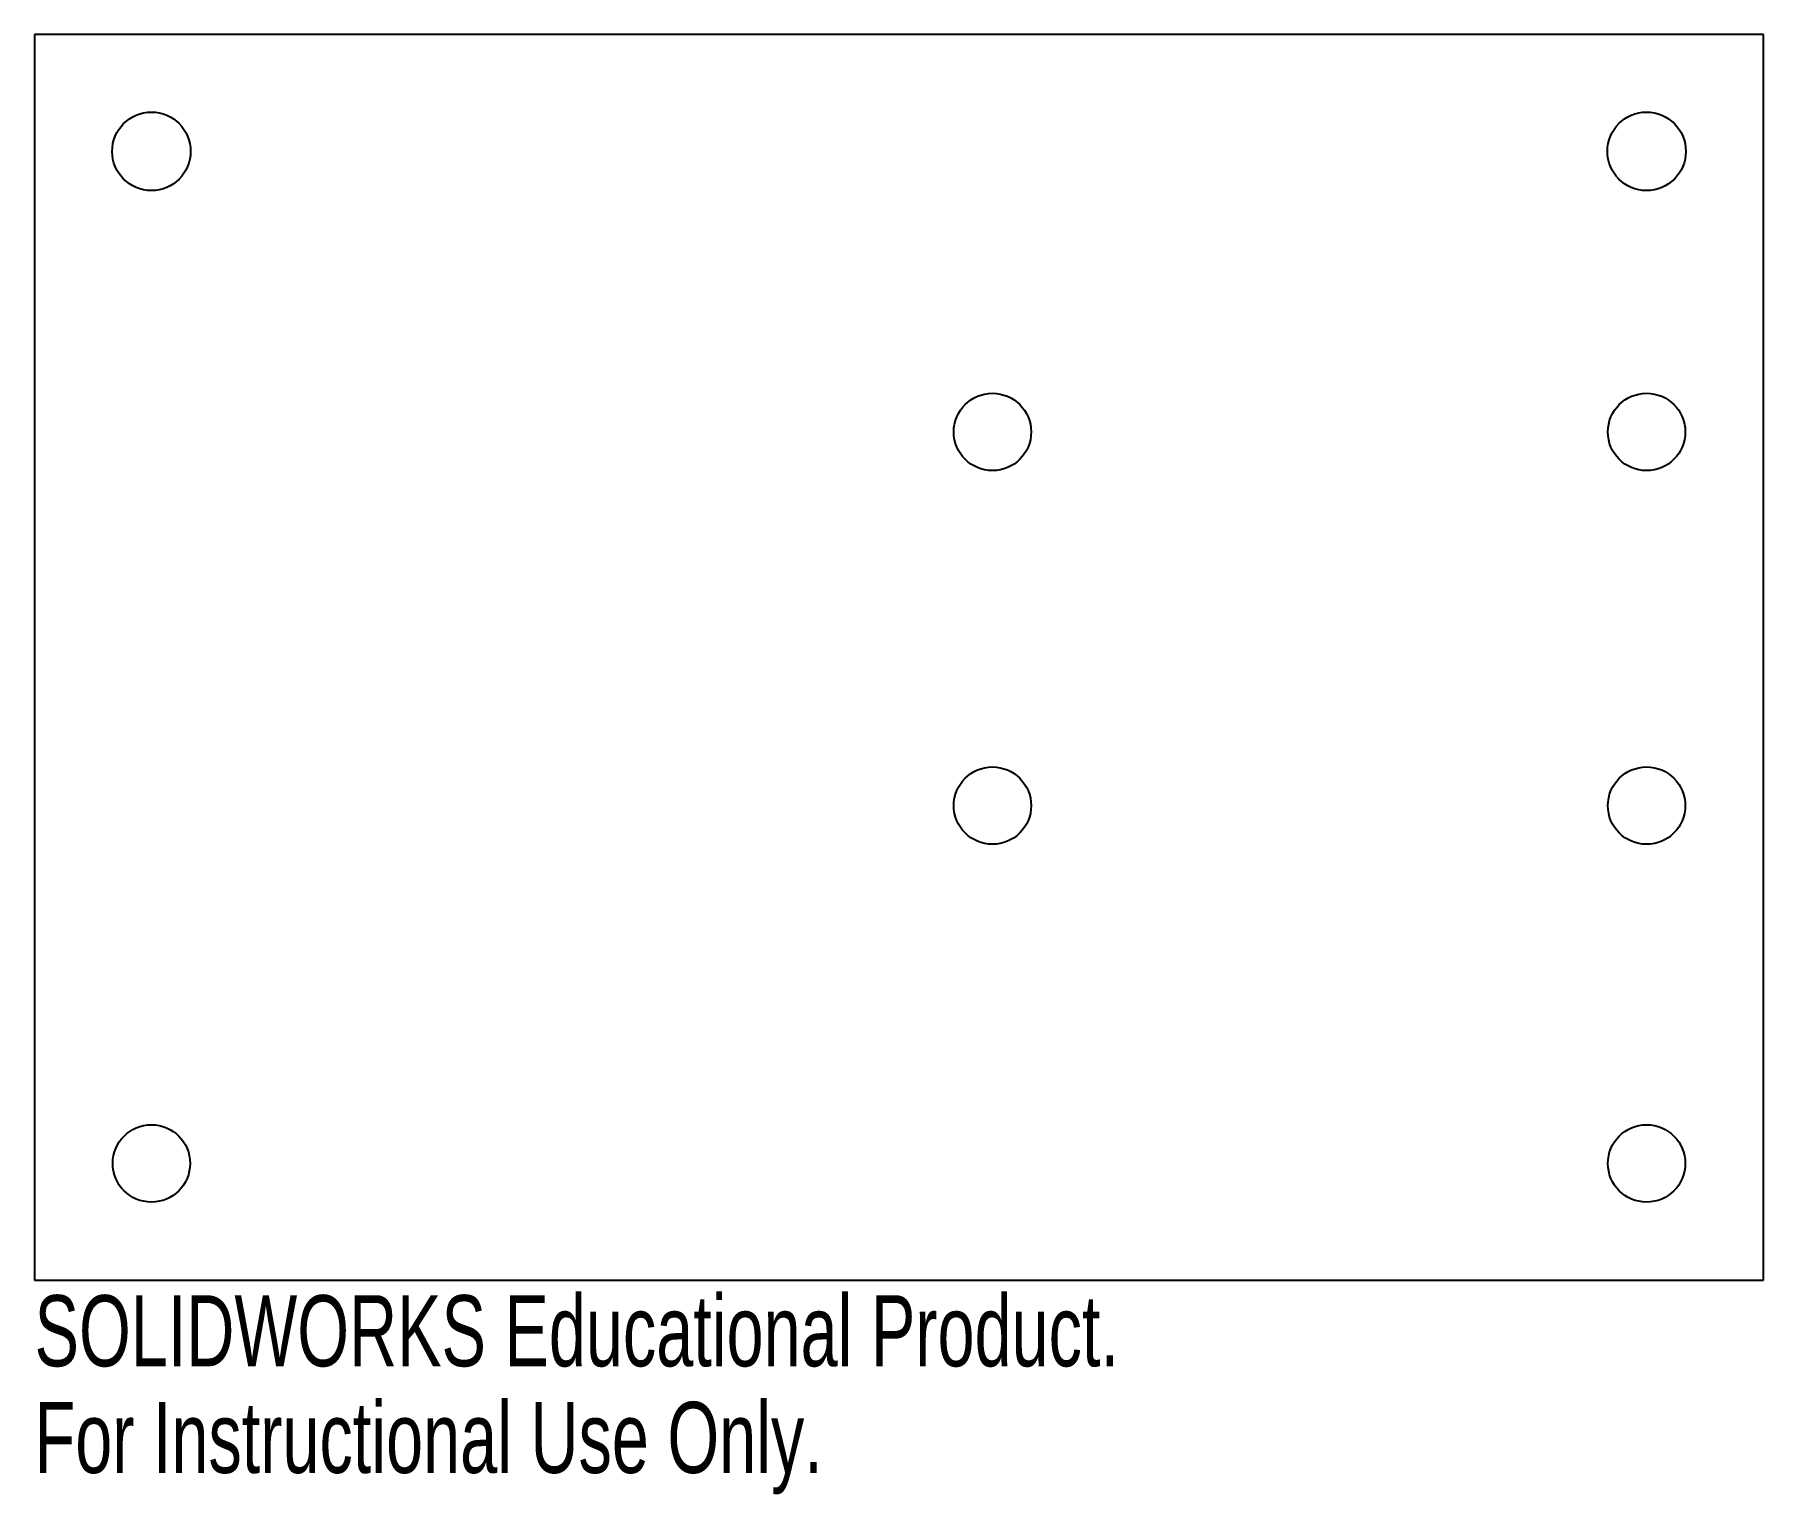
# Model space of a CAD drawing. Header units: inches. Extents: x 0 to 4.62, y -0.57 to 3.33.
import ezdxf

# ---------------------------------------------------------------- set-up
doc = ezdxf.new("R2010")
doc.units = ezdxf.units.IN
doc.header["$MEASUREMENT"] = 0
doc.styles.add('SLDTEXTSTYLE0', font='TXT', dxfattribs={"width": 0.7})

msp = doc.modelspace()

# ---------------------------------------------------------------- linework, layer by layer
at = {"color": 7, "linetype": 'Continuous', "lineweight": 25}
for p, q in [((0, 3.3334), (0, 0)), ((4.625, 3.3334), (0, 3.3334)), ((4.625, 0), (4.625, 3.3334)), ((0, 0), (4.625, 0))]:
    msp.add_line(p, q, dxfattribs=at)
for centre, radius in [((0.3125, 3.0209), 0.105), ((4.3125, 3.0209), 0.105), ((2.5625, 2.27), 0.1035), ((4.3125, 2.27), 0.1035), ((2.5625, 1.27), 0.1035), ((4.3125, 1.27), 0.1035), ((0.3125, 0.3125), 0.1035), ((4.3125, 0.3125), 0.1035)]:
    msp.add_circle(centre, radius, dxfattribs=at)

# ---------------------------------------------------------------- texts
at = {"color": 7, "linetype": 'Continuous', "char_height": 0.1903, "attachment_point": 1, "style": 'SLDTEXTSTYLE0'}
for s, insert in [('SOLIDWORKS Educational Product.', (0, -0.0401)), ('For Instructional Use Only.', (0, -0.3256))]:
    msp.add_mtext(s, dxfattribs=dict(at, insert=insert))

doc.saveas('drawing.dxf')
